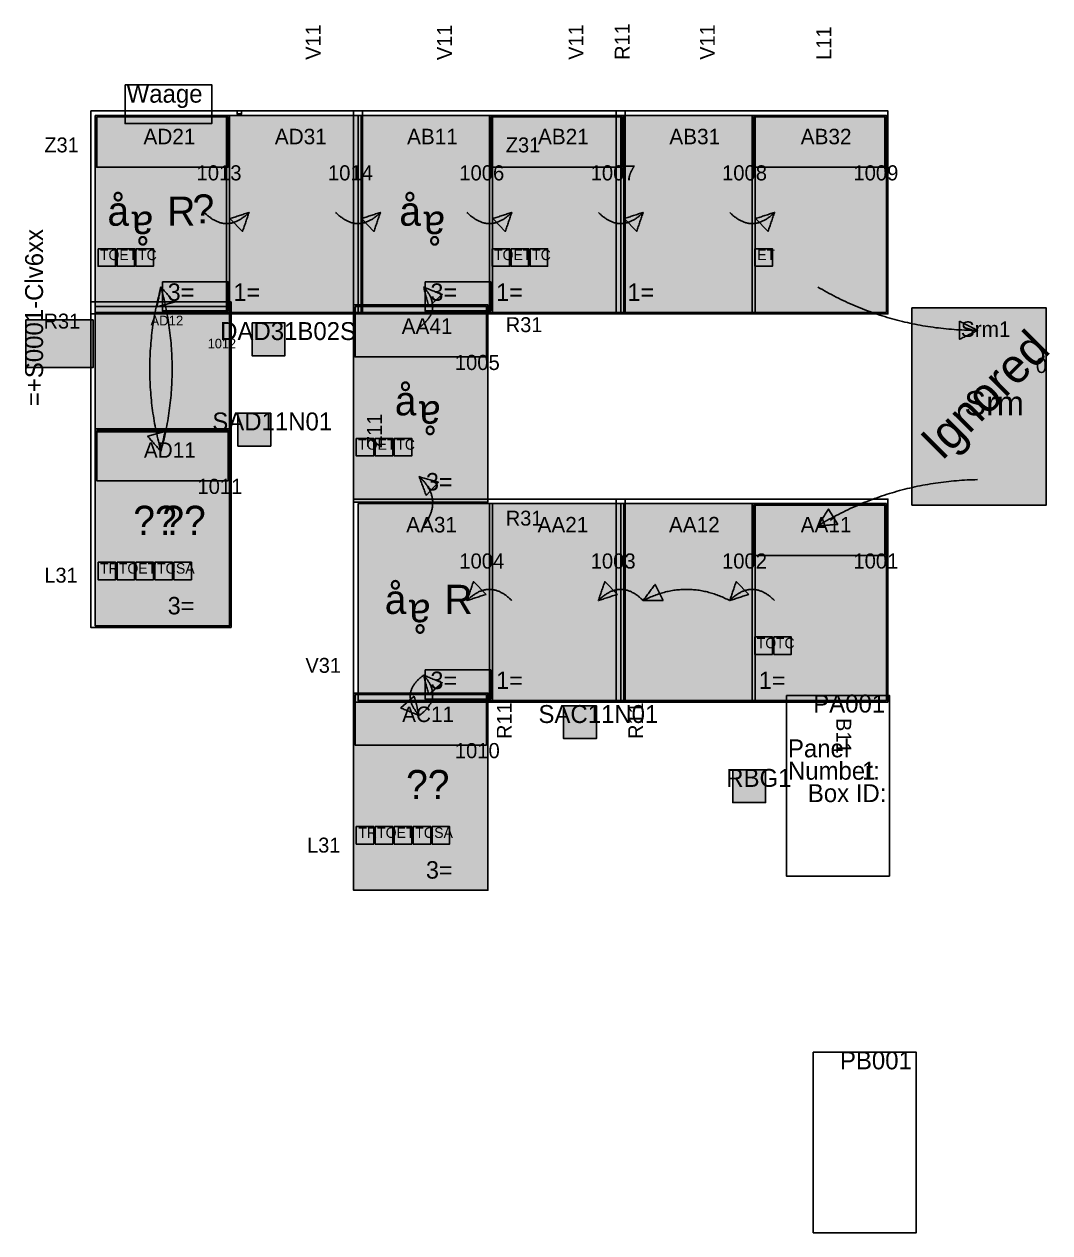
# Model space of a CAD drawing. Extents: x 23 to 1443, y 408 to 1218.
# Drawn here: x 23 to 710, y 408 to 1218 of the extents above; entities that cross this region are included whole.
import ezdxf

# ---------------------------------------------------------------- set-up
doc = ezdxf.new("R2010")
doc.units = 0

msp = doc.modelspace()

# ---------------------------------------------------------------- hatches: boundary and pattern name
for color, points in [(7, [(71, 1157), (161, 1157), (161, 1025), (71, 1025)]), (101, [(72, 1156), (159.97, 1156), (159.97, 1122.2), (72, 1122.2)]), (7, [(159, 1157), (249, 1157), (249, 1025), (159, 1025)]), (7, [(247, 1157), (337, 1157), (337, 1025), (247, 1025)]), (7, [(335, 1157), (425, 1157), (425, 1025), (335, 1025)]), (101, [(336, 1156), (423.97, 1156), (423.97, 1122.2), (336, 1122.2)]), (7, [(423, 1157), (513, 1157), (513, 1025), (423, 1025)]), (7, [(511, 1157), (601, 1157), (601, 1025), (511, 1025)]), (101, [(512, 1156), (599.97, 1156), (599.97, 1122.2), (512, 1122.2)]), (7, [(161.24, 1087.84), (162.04, 1088.1), (162.84, 1088.36), (163.64, 1088.62), (164.43, 1088.88), (165.23, 1089.14), (166.03, 1089.4), (166.83, 1089.66), (167.62, 1089.92), (168.42, 1090.18), (169.22, 1090.44), (170.01, 1090.7), (170.81, 1090.96), (171.61, 1091.22), (172.41, 1091.48), (173.2, 1091.74), (174, 1092), (173.73, 1091.21), (173.46, 1090.41), (173.19, 1089.62), (172.92, 1088.83), (172.65, 1088.03), (172.38, 1087.24), (172.11, 1086.44), (171.84, 1085.65), (171.57, 1084.86), (171.3, 1084.06), (171.03, 1083.27), (170.76, 1082.48), (170.49, 1081.68), (170.21, 1080.89), (169.94, 1080.09), (169.67, 1079.3)]), (7, [(249.24, 1087.84), (250.04, 1088.1), (250.84, 1088.36), (251.64, 1088.62), (252.43, 1088.88), (253.23, 1089.14), (254.03, 1089.4), (254.83, 1089.66), (255.62, 1089.92), (256.42, 1090.18), (257.22, 1090.44), (258.01, 1090.7), (258.81, 1090.96), (259.61, 1091.22), (260.41, 1091.48), (261.2, 1091.74), (262, 1092), (261.73, 1091.21), (261.46, 1090.41), (261.19, 1089.62), (260.92, 1088.83), (260.65, 1088.03), (260.38, 1087.24), (260.11, 1086.44), (259.84, 1085.65), (259.57, 1084.86), (259.3, 1084.06), (259.03, 1083.27), (258.76, 1082.48), (258.49, 1081.68), (258.21, 1080.89), (257.94, 1080.09), (257.67, 1079.3)]), (7, [(337.24, 1087.84), (338.04, 1088.1), (338.84, 1088.36), (339.64, 1088.62), (340.43, 1088.88), (341.23, 1089.14), (342.03, 1089.4), (342.83, 1089.66), (343.62, 1089.92), (344.42, 1090.18), (345.22, 1090.44), (346.01, 1090.7), (346.81, 1090.96), (347.61, 1091.22), (348.41, 1091.48), (349.2, 1091.74), (350, 1092), (349.73, 1091.21), (349.46, 1090.41), (349.19, 1089.62), (348.92, 1088.83), (348.65, 1088.03), (348.38, 1087.24), (348.11, 1086.44), (347.84, 1085.65), (347.57, 1084.86), (347.3, 1084.06), (347.03, 1083.27), (346.76, 1082.48), (346.49, 1081.68), (346.22, 1080.89), (345.94, 1080.09), (345.67, 1079.3)]), (7, [(425.24, 1087.84), (426.04, 1088.1), (426.84, 1088.36), (427.64, 1088.62), (428.43, 1088.88), (429.23, 1089.14), (430.03, 1089.4), (430.83, 1089.66), (431.62, 1089.92), (432.42, 1090.18), (433.22, 1090.44), (434.01, 1090.7), (434.81, 1090.96), (435.61, 1091.22), (436.41, 1091.48), (437.2, 1091.74), (438, 1092), (437.73, 1091.21), (437.46, 1090.41), (437.19, 1089.62), (436.92, 1088.83), (436.65, 1088.03), (436.38, 1087.24), (436.11, 1086.44), (435.84, 1085.65), (435.57, 1084.86), (435.3, 1084.06), (435.03, 1083.27), (434.76, 1082.48), (434.49, 1081.68), (434.22, 1080.89), (433.94, 1080.09), (433.67, 1079.3)]), (7, [(513.24, 1087.84), (514.04, 1088.1), (514.84, 1088.36), (515.64, 1088.62), (516.43, 1088.88), (517.23, 1089.14), (518.03, 1089.4), (518.83, 1089.66), (519.62, 1089.92), (520.42, 1090.18), (521.22, 1090.44), (522.01, 1090.7), (522.81, 1090.96), (523.61, 1091.22), (524.41, 1091.48), (525.2, 1091.74), (526, 1092), (525.73, 1091.21), (525.46, 1090.41), (525.19, 1089.62), (524.92, 1088.83), (524.65, 1088.03), (524.38, 1087.24), (524.11, 1086.44), (523.84, 1085.65), (523.57, 1084.86), (523.3, 1084.06), (523.03, 1083.27), (522.76, 1082.48), (522.48, 1081.68), (522.21, 1080.89), (521.94, 1080.09), (521.67, 1079.3)]), (101, [(72.87, 1067.62), (84.57, 1067.62), (84.57, 1055.92), (72.87, 1055.92)]), (101, [(85.57, 1067.62), (97.27, 1067.62), (97.27, 1055.92), (85.57, 1055.92)]), (101, [(98.27, 1067.62), (109.97, 1067.62), (109.97, 1055.92), (98.27, 1055.92)]), (101, [(336.87, 1067.62), (348.57, 1067.62), (348.57, 1055.92), (336.87, 1055.92)]), (101, [(349.57, 1067.62), (361.27, 1067.62), (361.27, 1055.92), (349.57, 1055.92)]), (101, [(362.27, 1067.62), (373.97, 1067.62), (373.97, 1055.92), (362.27, 1055.92)]), (101, [(512.87, 1067.62), (524.57, 1067.62), (524.57, 1055.92), (512.87, 1055.92)]), (101, [(115.98, 1045.52), (159.97, 1045.52), (159.97, 1026.02), (115.98, 1026.02)]), (101, [(291.98, 1045.52), (335.97, 1045.52), (335.97, 1026.02), (291.98, 1026.02)]), (7, [(112.32, 1028.85), (112.48, 1029.68), (112.65, 1030.5), (112.82, 1031.32), (112.99, 1032.14), (113.16, 1032.96), (113.32, 1033.78), (113.49, 1034.61), (113.66, 1035.43), (113.83, 1036.25), (113.99, 1037.07), (114.16, 1037.89), (114.33, 1038.71), (114.5, 1039.54), (114.66, 1040.36), (114.83, 1041.18), (115, 1042), (115.56, 1041.37), (116.11, 1040.75), (116.67, 1040.12), (117.23, 1039.49), (117.78, 1038.86), (118.34, 1038.24), (118.9, 1037.61), (119.45, 1036.98), (120.01, 1036.36), (120.57, 1035.73), (121.12, 1035.1), (121.68, 1034.47), (122.24, 1033.85), (122.79, 1033.22), (123.35, 1032.59), (123.91, 1031.97)]), (7, [(294.37, 1029.01), (294.16, 1029.83), (293.95, 1030.64), (293.74, 1031.45), (293.53, 1032.26), (293.32, 1033.07), (293.11, 1033.88), (292.9, 1034.7), (292.69, 1035.51), (292.48, 1036.32), (292.27, 1037.13), (292.05, 1037.94), (291.84, 1038.75), (291.63, 1039.57), (291.42, 1040.38), (291.21, 1041.19), (291, 1042), (291.78, 1041.68), (292.55, 1041.36), (293.33, 1041.05), (294.1, 1040.73), (294.88, 1040.41), (295.65, 1040.09), (296.43, 1039.77), (297.21, 1039.45), (297.98, 1039.14), (298.76, 1038.82), (299.53, 1038.5), (300.31, 1038.18), (301.09, 1037.86), (301.86, 1037.54), (302.64, 1037.23), (303.41, 1036.91)]), (7, [(71, 1029), (161, 1029), (161, 945), (71, 945)]), (7, [(244, 1030), (334, 1030), (334, 898), (244, 898)]), (101, [(245, 1029), (332.97, 1029), (332.97, 995.2), (245, 995.2)]), (7, [(618, 1028), (708, 1028), (708, 896), (618, 896)]), (7, [(24.5, 988), (24.5, 1020), (69.5, 1020), (69.5, 988)]), (7, [(176, 1018), (198, 1018), (198, 996), (176, 996)]), (7, [(650.03, 1019.05), (650.77, 1018.67), (651.52, 1018.3), (652.27, 1017.92), (653.02, 1017.54), (653.77, 1017.16), (654.52, 1016.78), (655.26, 1016.4), (656.01, 1016.03), (656.76, 1015.65), (657.51, 1015.27), (658.26, 1014.89), (659.01, 1014.51), (659.75, 1014.13), (660.5, 1013.76), (661.25, 1013.38), (662, 1013), (661.25, 1012.63), (660.5, 1012.26), (659.75, 1011.88), (658.99, 1011.51), (658.24, 1011.14), (657.49, 1010.77), (656.74, 1010.4), (655.99, 1010.03), (655.24, 1009.65), (654.48, 1009.28), (653.73, 1008.91), (652.98, 1008.54), (652.23, 1008.17), (651.48, 1007.8), (650.73, 1007.42), (649.97, 1007.05)]), (7, [(166.5, 957.5), (188.5, 957.5), (188.5, 935.5), (166.5, 935.5)]), (7, [(71, 947), (161, 947), (161, 815), (71, 815)]), (101, [(72, 946), (159.97, 946), (159.97, 912.2), (72, 912.2)]), (7, [(117.68, 945.15), (117.52, 944.32), (117.35, 943.5), (117.18, 942.68), (117.01, 941.86), (116.84, 941.04), (116.68, 940.22), (116.51, 939.39), (116.34, 938.57), (116.17, 937.75), (116.01, 936.93), (115.84, 936.11), (115.67, 935.29), (115.5, 934.46), (115.34, 933.64), (115.17, 932.82), (115, 932), (114.44, 932.63), (113.89, 933.25), (113.33, 933.88), (112.77, 934.51), (112.22, 935.14), (111.66, 935.76), (111.1, 936.39), (110.55, 937.02), (109.99, 937.64), (109.43, 938.27), (108.88, 938.9), (108.32, 939.53), (107.76, 940.15), (107.21, 940.78), (106.65, 941.41), (106.09, 942.03)]), (101, [(245.87, 940.62), (257.57, 940.62), (257.57, 928.92), (245.87, 928.92)]), (101, [(258.57, 940.62), (270.27, 940.62), (270.27, 928.92), (258.57, 928.92)]), (101, [(271.27, 940.62), (282.97, 940.62), (282.97, 928.92), (271.27, 928.92)]), (7, [(292.68, 902.43), (292.38, 903.21), (292.09, 904), (291.8, 904.78), (291.51, 905.57), (291.22, 906.35), (290.92, 907.14), (290.63, 907.93), (290.34, 908.71), (290.05, 909.5), (289.75, 910.28), (289.46, 911.07), (289.17, 911.86), (288.88, 912.64), (288.58, 913.43), (288.29, 914.21), (288, 915), (288.8, 914.76), (289.61, 914.52), (290.41, 914.29), (291.22, 914.05), (292.02, 913.81), (292.82, 913.57), (293.63, 913.34), (294.43, 913.1), (295.24, 912.86), (296.04, 912.62), (296.85, 912.39), (297.65, 912.15), (298.45, 911.91), (299.26, 911.67), (300.06, 911.43), (300.87, 911.2)]), (7, [(247, 897), (337, 897), (337, 765), (247, 765)]), (7, [(335, 897), (425, 897), (425, 765), (335, 765)]), (7, [(423, 897), (513, 897), (513, 765), (423, 765)]), (7, [(511, 897), (601, 897), (601, 765), (511, 765)]), (101, [(512, 896), (599.97, 896), (599.97, 862.2), (512, 862.2)]), (7, [(568.38, 883.04), (567.54, 882.97), (566.7, 882.91), (565.87, 882.84), (565.03, 882.78), (564.2, 882.71), (563.36, 882.65), (562.52, 882.58), (561.69, 882.52), (560.85, 882.45), (560.02, 882.39), (559.18, 882.32), (558.34, 882.26), (557.51, 882.19), (556.67, 882.13), (555.84, 882.06), (555, 882), (555.45, 882.71), (555.9, 883.42), (556.35, 884.12), (556.8, 884.83), (557.25, 885.54), (557.7, 886.25), (558.15, 886.95), (558.6, 887.66), (559.05, 888.37), (559.5, 889.08), (559.95, 889.79), (560.4, 890.49), (560.85, 891.2), (561.3, 891.91), (561.74, 892.62), (562.19, 893.32)]), (101, [(72.87, 857.62), (84.57, 857.62), (84.57, 845.92), (72.87, 845.92)]), (101, [(85.57, 857.62), (97.27, 857.62), (97.27, 845.92), (85.57, 845.92)]), (101, [(98.27, 857.62), (109.97, 857.62), (109.97, 845.92), (98.27, 845.92)]), (101, [(110.97, 857.62), (122.67, 857.62), (122.67, 845.92), (110.97, 845.92)]), (101, [(123.67, 857.62), (135.37, 857.62), (135.37, 845.92), (123.67, 845.92)]), (7, [(332.76, 836.16), (331.96, 835.9), (331.16, 835.64), (330.36, 835.38), (329.57, 835.12), (328.77, 834.86), (327.97, 834.6), (327.17, 834.34), (326.38, 834.08), (325.58, 833.82), (324.78, 833.56), (323.99, 833.3), (323.19, 833.04), (322.39, 832.78), (321.59, 832.52), (320.8, 832.26), (320, 832), (320.27, 832.79), (320.54, 833.59), (320.81, 834.38), (321.08, 835.18), (321.35, 835.97), (321.62, 836.76), (321.89, 837.56), (322.16, 838.35), (322.43, 839.14), (322.7, 839.94), (322.97, 840.73), (323.24, 841.53), (323.51, 842.32), (323.78, 843.11), (324.05, 843.91), (324.33, 844.7)]), (7, [(420.76, 836.16), (419.96, 835.9), (419.16, 835.64), (418.36, 835.38), (417.57, 835.12), (416.77, 834.86), (415.97, 834.6), (415.17, 834.34), (414.38, 834.08), (413.58, 833.82), (412.78, 833.56), (411.99, 833.3), (411.19, 833.04), (410.39, 832.78), (409.59, 832.52), (408.8, 832.26), (408, 832), (408.27, 832.79), (408.54, 833.59), (408.81, 834.38), (409.08, 835.18), (409.35, 835.97), (409.62, 836.76), (409.89, 837.56), (410.16, 838.35), (410.43, 839.14), (410.7, 839.94), (410.97, 840.73), (411.24, 841.53), (411.51, 842.32), (411.78, 843.11), (412.05, 843.91), (412.33, 844.7)]), (7, [(451.42, 832.1), (450.58, 832.1), (449.74, 832.09), (448.9, 832.08), (448.06, 832.08), (447.22, 832.07), (446.39, 832.06), (445.55, 832.06), (444.71, 832.05), (443.87, 832.05), (443.03, 832.04), (442.19, 832.03), (441.35, 832.03), (440.52, 832.02), (439.68, 832.01), (438.84, 832.01), (438, 832), (438.5, 832.67), (439, 833.35), (439.49, 834.02), (439.99, 834.7), (440.49, 835.37), (440.99, 836.05), (441.49, 836.72), (441.98, 837.4), (442.48, 838.07), (442.98, 838.75), (443.48, 839.42), (443.98, 840.1), (444.47, 840.77), (444.97, 841.45), (445.47, 842.12), (445.97, 842.79)]), (7, [(508.76, 836.16), (507.96, 835.9), (507.16, 835.64), (506.36, 835.38), (505.57, 835.12), (504.77, 834.86), (503.97, 834.6), (503.17, 834.34), (502.38, 834.08), (501.58, 833.82), (500.78, 833.56), (499.99, 833.3), (499.19, 833.04), (498.39, 832.78), (497.59, 832.52), (496.8, 832.26), (496, 832), (496.27, 832.79), (496.54, 833.59), (496.81, 834.38), (497.08, 835.18), (497.35, 835.97), (497.62, 836.76), (497.89, 837.56), (498.16, 838.35), (498.43, 839.14), (498.7, 839.94), (498.97, 840.73), (499.24, 841.53), (499.51, 842.32), (499.78, 843.11), (500.05, 843.91), (500.33, 844.7)]), (101, [(512.87, 807.62), (524.57, 807.62), (524.57, 795.92), (512.87, 795.92)]), (101, [(525.57, 807.62), (537.27, 807.62), (537.27, 795.92), (525.57, 795.92)]), (101, [(291.98, 785.52), (335.97, 785.52), (335.97, 766.02), (291.98, 766.02)]), (7, [(294.37, 769.01), (294.16, 769.83), (293.95, 770.64), (293.74, 771.45), (293.53, 772.26), (293.32, 773.07), (293.11, 773.88), (292.9, 774.7), (292.69, 775.51), (292.48, 776.32), (292.27, 777.13), (292.05, 777.94), (291.84, 778.75), (291.63, 779.57), (291.42, 780.38), (291.21, 781.19), (291, 782), (291.78, 781.68), (292.55, 781.36), (293.33, 781.05), (294.1, 780.73), (294.88, 780.41), (295.65, 780.09), (296.43, 779.77), (297.21, 779.45), (297.98, 779.14), (298.76, 778.82), (299.53, 778.5), (300.31, 778.18), (301.09, 777.86), (301.86, 777.54), (302.64, 777.23), (303.41, 776.91)]), (7, [(244, 770), (334, 770), (334, 638), (244, 638)]), (101, [(245, 769), (332.97, 769), (332.97, 735.2), (245, 735.2)]), (7, [(284.63, 767.99), (284.84, 767.17), (285.05, 766.36), (285.26, 765.55), (285.47, 764.74), (285.68, 763.93), (285.89, 763.12), (286.1, 762.3), (286.31, 761.49), (286.52, 760.68), (286.73, 759.87), (286.95, 759.06), (287.16, 758.25), (287.37, 757.43), (287.58, 756.62), (287.79, 755.81), (288, 755), (287.22, 755.32), (286.45, 755.64), (285.67, 755.95), (284.9, 756.27), (284.12, 756.59), (283.35, 756.91), (282.57, 757.23), (281.79, 757.55), (281.02, 757.86), (280.24, 758.18), (279.47, 758.5), (278.69, 758.82), (277.91, 759.14), (277.14, 759.46), (276.36, 759.77), (275.59, 760.09)]), (7, [(384.65, 761.5), (406.65, 761.5), (406.65, 739.5), (384.65, 739.5)]), (7, [(498, 718.7), (520, 718.7), (520, 696.7), (498, 696.7)]), (101, [(245.87, 680.62), (257.57, 680.62), (257.57, 668.92), (245.87, 668.92)]), (101, [(258.57, 680.62), (270.27, 680.62), (270.27, 668.92), (258.57, 668.92)]), (101, [(271.27, 680.62), (282.97, 680.62), (282.97, 668.92), (271.27, 668.92)]), (101, [(283.97, 680.62), (295.67, 680.62), (295.67, 668.92), (283.97, 668.92)]), (101, [(296.67, 680.62), (308.37, 680.62), (308.37, 668.92), (296.67, 668.92)])]:
    msp.add_hatch(color=color).paths.add_polyline_path(points, flags=0)

# ---------------------------------------------------------------- linework, layer by layer
at = {"color": 0, "true_color": 0x000000}
for points in [[(91, 1177.5), (149, 1177.5), (149, 1151.5), (91, 1151.5)], [(68, 1160), (250, 1160), (250, 1024), (68, 1024)], [(166, 1160), (169, 1160), (169, 1158), (166, 1158)], [(244, 1160), (426, 1160), (426, 1024), (244, 1024)], [(420, 1160), (602, 1160), (602, 1024), (420, 1024)], [(71, 1157), (161, 1157), (161, 1025), (71, 1025)], [(159, 1157), (249, 1157), (249, 1025), (159, 1025)], [(247, 1157), (337, 1157), (337, 1025), (247, 1025)], [(335, 1157), (425, 1157), (425, 1025), (335, 1025)], [(423, 1157), (513, 1157), (513, 1025), (423, 1025)], [(511, 1157), (601, 1157), (601, 1025), (511, 1025)], [(161.24, 1087.84), (162.04, 1088.1), (162.84, 1088.36), (163.64, 1088.62), (164.43, 1088.88), (165.23, 1089.14), (166.03, 1089.4), (166.83, 1089.66), (167.62, 1089.92), (168.42, 1090.18), (169.22, 1090.44), (170.01, 1090.7), (170.81, 1090.96), (171.61, 1091.22), (172.41, 1091.48), (173.2, 1091.74), (174, 1092), (173.73, 1091.21), (173.46, 1090.41), (173.19, 1089.62), (172.92, 1088.83), (172.65, 1088.03), (172.38, 1087.24), (172.11, 1086.44), (171.84, 1085.65), (171.57, 1084.86), (171.3, 1084.06), (171.03, 1083.27), (170.76, 1082.48), (170.49, 1081.68), (170.21, 1080.89), (169.94, 1080.09), (169.67, 1079.3)], [(249.24, 1087.84), (250.04, 1088.1), (250.84, 1088.36), (251.64, 1088.62), (252.43, 1088.88), (253.23, 1089.14), (254.03, 1089.4), (254.83, 1089.66), (255.62, 1089.92), (256.42, 1090.18), (257.22, 1090.44), (258.01, 1090.7), (258.81, 1090.96), (259.61, 1091.22), (260.41, 1091.48), (261.2, 1091.74), (262, 1092), (261.73, 1091.21), (261.46, 1090.41), (261.19, 1089.62), (260.92, 1088.83), (260.65, 1088.03), (260.38, 1087.24), (260.11, 1086.44), (259.84, 1085.65), (259.57, 1084.86), (259.3, 1084.06), (259.03, 1083.27), (258.76, 1082.48), (258.49, 1081.68), (258.21, 1080.89), (257.94, 1080.09), (257.67, 1079.3)], [(337.24, 1087.84), (338.04, 1088.1), (338.84, 1088.36), (339.64, 1088.62), (340.43, 1088.88), (341.23, 1089.14), (342.03, 1089.4), (342.83, 1089.66), (343.62, 1089.92), (344.42, 1090.18), (345.22, 1090.44), (346.01, 1090.7), (346.81, 1090.96), (347.61, 1091.22), (348.41, 1091.48), (349.2, 1091.74), (350, 1092), (349.73, 1091.21), (349.46, 1090.41), (349.19, 1089.62), (348.92, 1088.83), (348.65, 1088.03), (348.38, 1087.24), (348.11, 1086.44), (347.84, 1085.65), (347.57, 1084.86), (347.3, 1084.06), (347.03, 1083.27), (346.76, 1082.48), (346.49, 1081.68), (346.22, 1080.89), (345.94, 1080.09), (345.67, 1079.3)], [(425.24, 1087.84), (426.04, 1088.1), (426.84, 1088.36), (427.64, 1088.62), (428.43, 1088.88), (429.23, 1089.14), (430.03, 1089.4), (430.83, 1089.66), (431.62, 1089.92), (432.42, 1090.18), (433.22, 1090.44), (434.01, 1090.7), (434.81, 1090.96), (435.61, 1091.22), (436.41, 1091.48), (437.2, 1091.74), (438, 1092), (437.73, 1091.21), (437.46, 1090.41), (437.19, 1089.62), (436.92, 1088.83), (436.65, 1088.03), (436.38, 1087.24), (436.11, 1086.44), (435.84, 1085.65), (435.57, 1084.86), (435.3, 1084.06), (435.03, 1083.27), (434.76, 1082.48), (434.49, 1081.68), (434.22, 1080.89), (433.94, 1080.09), (433.67, 1079.3)], [(513.24, 1087.84), (514.04, 1088.1), (514.84, 1088.36), (515.64, 1088.62), (516.43, 1088.88), (517.23, 1089.14), (518.03, 1089.4), (518.83, 1089.66), (519.62, 1089.92), (520.42, 1090.18), (521.22, 1090.44), (522.01, 1090.7), (522.81, 1090.96), (523.61, 1091.22), (524.41, 1091.48), (525.2, 1091.74), (526, 1092), (525.73, 1091.21), (525.46, 1090.41), (525.19, 1089.62), (524.92, 1088.83), (524.65, 1088.03), (524.38, 1087.24), (524.11, 1086.44), (523.84, 1085.65), (523.57, 1084.86), (523.3, 1084.06), (523.03, 1083.27), (522.76, 1082.48), (522.48, 1081.68), (522.21, 1080.89), (521.94, 1080.09), (521.67, 1079.3)], [(112.32, 1028.85), (112.48, 1029.68), (112.65, 1030.5), (112.82, 1031.32), (112.99, 1032.14), (113.16, 1032.96), (113.32, 1033.78), (113.49, 1034.61), (113.66, 1035.43), (113.83, 1036.25), (113.99, 1037.07), (114.16, 1037.89), (114.33, 1038.71), (114.5, 1039.54), (114.66, 1040.36), (114.83, 1041.18), (115, 1042), (115.56, 1041.37), (116.11, 1040.75), (116.67, 1040.12), (117.23, 1039.49), (117.78, 1038.86), (118.34, 1038.24), (118.9, 1037.61), (119.45, 1036.98), (120.01, 1036.36), (120.57, 1035.73), (121.12, 1035.1), (121.68, 1034.47), (122.24, 1033.85), (122.79, 1033.22), (123.35, 1032.59), (123.91, 1031.97)], [(294.37, 1029.01), (294.16, 1029.83), (293.95, 1030.64), (293.74, 1031.45), (293.53, 1032.26), (293.32, 1033.07), (293.11, 1033.88), (292.9, 1034.7), (292.69, 1035.51), (292.48, 1036.32), (292.27, 1037.13), (292.05, 1037.94), (291.84, 1038.75), (291.63, 1039.57), (291.42, 1040.38), (291.21, 1041.19), (291, 1042), (291.78, 1041.68), (292.55, 1041.36), (293.33, 1041.05), (294.1, 1040.73), (294.88, 1040.41), (295.65, 1040.09), (296.43, 1039.77), (297.21, 1039.45), (297.98, 1039.14), (298.76, 1038.82), (299.53, 1038.5), (300.31, 1038.18), (301.09, 1037.86), (301.86, 1037.54), (302.64, 1037.23), (303.41, 1036.91)], [(68, 1032), (162, 1032), (162, 814), (68, 814)], [(71, 1029), (161, 1029), (161, 945), (71, 945)], [(244, 1030), (334, 1030), (334, 898), (244, 898)], [(618, 1028), (708, 1028), (708, 896), (618, 896)], [(24.5, 988), (24.5, 1020), (69.5, 1020), (69.5, 988)], [(176, 1018), (198, 1018), (198, 996), (176, 996)], [(650.03, 1019.05), (650.77, 1018.67), (651.52, 1018.3), (652.27, 1017.92), (653.02, 1017.54), (653.77, 1017.16), (654.52, 1016.78), (655.26, 1016.4), (656.01, 1016.03), (656.76, 1015.65), (657.51, 1015.27), (658.26, 1014.89), (659.01, 1014.51), (659.75, 1014.13), (660.5, 1013.76), (661.25, 1013.38), (662, 1013), (661.25, 1012.63), (660.5, 1012.26), (659.75, 1011.88), (658.99, 1011.51), (658.24, 1011.14), (657.49, 1010.77), (656.74, 1010.4), (655.99, 1010.03), (655.24, 1009.65), (654.48, 1009.28), (653.73, 1008.91), (652.98, 1008.54), (652.23, 1008.17), (651.48, 1007.8), (650.73, 1007.42), (649.97, 1007.05)], [(166.5, 957.5), (188.5, 957.5), (188.5, 935.5), (166.5, 935.5)], [(71, 947), (161, 947), (161, 815), (71, 815)], [(117.68, 945.15), (117.52, 944.32), (117.35, 943.5), (117.18, 942.68), (117.01, 941.86), (116.84, 941.04), (116.68, 940.22), (116.51, 939.39), (116.34, 938.57), (116.17, 937.75), (116.01, 936.93), (115.84, 936.11), (115.67, 935.29), (115.5, 934.46), (115.34, 933.64), (115.17, 932.82), (115, 932), (114.44, 932.63), (113.89, 933.25), (113.33, 933.88), (112.77, 934.51), (112.22, 935.14), (111.66, 935.76), (111.1, 936.39), (110.55, 937.02), (109.99, 937.64), (109.43, 938.27), (108.88, 938.9), (108.32, 939.53), (107.76, 940.15), (107.21, 940.78), (106.65, 941.41), (106.09, 942.03)], [(292.68, 902.43), (292.38, 903.21), (292.09, 904), (291.8, 904.78), (291.51, 905.57), (291.22, 906.35), (290.92, 907.14), (290.63, 907.93), (290.34, 908.71), (290.05, 909.5), (289.75, 910.28), (289.46, 911.07), (289.17, 911.86), (288.88, 912.64), (288.58, 913.43), (288.29, 914.21), (288, 915), (288.8, 914.76), (289.61, 914.52), (290.41, 914.29), (291.22, 914.05), (292.02, 913.81), (292.82, 913.57), (293.63, 913.34), (294.43, 913.1), (295.24, 912.86), (296.04, 912.62), (296.85, 912.39), (297.65, 912.15), (298.45, 911.91), (299.26, 911.67), (300.06, 911.43), (300.87, 911.2)], [(244, 900), (426, 900), (426, 764), (244, 764)], [(420, 900), (602, 900), (602, 764), (420, 764)], [(247, 897), (337, 897), (337, 765), (247, 765)], [(335, 897), (425, 897), (425, 765), (335, 765)], [(423, 897), (513, 897), (513, 765), (423, 765)], [(511, 897), (601, 897), (601, 765), (511, 765)], [(568.38, 883.04), (567.54, 882.97), (566.7, 882.91), (565.87, 882.84), (565.03, 882.78), (564.2, 882.71), (563.36, 882.65), (562.52, 882.58), (561.69, 882.52), (560.85, 882.45), (560.02, 882.39), (559.18, 882.32), (558.34, 882.26), (557.51, 882.19), (556.67, 882.13), (555.84, 882.06), (555, 882), (555.45, 882.71), (555.9, 883.42), (556.35, 884.12), (556.8, 884.83), (557.25, 885.54), (557.7, 886.25), (558.15, 886.95), (558.6, 887.66), (559.05, 888.37), (559.5, 889.08), (559.95, 889.79), (560.4, 890.49), (560.85, 891.2), (561.3, 891.91), (561.74, 892.62), (562.19, 893.32)], [(332.76, 836.16), (331.96, 835.9), (331.16, 835.64), (330.36, 835.38), (329.57, 835.12), (328.77, 834.86), (327.97, 834.6), (327.17, 834.34), (326.38, 834.08), (325.58, 833.82), (324.78, 833.56), (323.99, 833.3), (323.19, 833.04), (322.39, 832.78), (321.59, 832.52), (320.8, 832.26), (320, 832), (320.27, 832.79), (320.54, 833.59), (320.81, 834.38), (321.08, 835.18), (321.35, 835.97), (321.62, 836.76), (321.89, 837.56), (322.16, 838.35), (322.43, 839.14), (322.7, 839.94), (322.97, 840.73), (323.24, 841.53), (323.51, 842.32), (323.78, 843.11), (324.05, 843.91), (324.33, 844.7)], [(420.76, 836.16), (419.96, 835.9), (419.16, 835.64), (418.36, 835.38), (417.57, 835.12), (416.77, 834.86), (415.97, 834.6), (415.17, 834.34), (414.38, 834.08), (413.58, 833.82), (412.78, 833.56), (411.99, 833.3), (411.19, 833.04), (410.39, 832.78), (409.59, 832.52), (408.8, 832.26), (408, 832), (408.27, 832.79), (408.54, 833.59), (408.81, 834.38), (409.08, 835.18), (409.35, 835.97), (409.62, 836.76), (409.89, 837.56), (410.16, 838.35), (410.43, 839.14), (410.7, 839.94), (410.97, 840.73), (411.24, 841.53), (411.51, 842.32), (411.78, 843.11), (412.05, 843.91), (412.33, 844.7)], [(451.42, 832.1), (450.58, 832.1), (449.74, 832.09), (448.9, 832.08), (448.06, 832.08), (447.22, 832.07), (446.39, 832.06), (445.55, 832.06), (444.71, 832.05), (443.87, 832.05), (443.03, 832.04), (442.19, 832.03), (441.35, 832.03), (440.52, 832.02), (439.68, 832.01), (438.84, 832.01), (438, 832), (438.5, 832.67), (439, 833.35), (439.49, 834.02), (439.99, 834.7), (440.49, 835.37), (440.99, 836.05), (441.49, 836.72), (441.98, 837.4), (442.48, 838.07), (442.98, 838.75), (443.48, 839.42), (443.98, 840.1), (444.47, 840.77), (444.97, 841.45), (445.47, 842.12), (445.97, 842.79)], [(508.76, 836.16), (507.96, 835.9), (507.16, 835.64), (506.36, 835.38), (505.57, 835.12), (504.77, 834.86), (503.97, 834.6), (503.17, 834.34), (502.38, 834.08), (501.58, 833.82), (500.78, 833.56), (499.99, 833.3), (499.19, 833.04), (498.39, 832.78), (497.59, 832.52), (496.8, 832.26), (496, 832), (496.27, 832.79), (496.54, 833.59), (496.81, 834.38), (497.08, 835.18), (497.35, 835.97), (497.62, 836.76), (497.89, 837.56), (498.16, 838.35), (498.43, 839.14), (498.7, 839.94), (498.97, 840.73), (499.24, 841.53), (499.51, 842.32), (499.78, 843.11), (500.05, 843.91), (500.33, 844.7)], [(294.37, 769.01), (294.16, 769.83), (293.95, 770.64), (293.74, 771.45), (293.53, 772.26), (293.32, 773.07), (293.11, 773.88), (292.9, 774.7), (292.69, 775.51), (292.48, 776.32), (292.27, 777.13), (292.05, 777.94), (291.84, 778.75), (291.63, 779.57), (291.42, 780.38), (291.21, 781.19), (291, 782), (291.78, 781.68), (292.55, 781.36), (293.33, 781.05), (294.1, 780.73), (294.88, 780.41), (295.65, 780.09), (296.43, 779.77), (297.21, 779.45), (297.98, 779.14), (298.76, 778.82), (299.53, 778.5), (300.31, 778.18), (301.09, 777.86), (301.86, 777.54), (302.64, 777.23), (303.41, 776.91)], [(244, 770), (334, 770), (334, 638), (244, 638)], [(284.63, 767.99), (284.84, 767.17), (285.05, 766.36), (285.26, 765.55), (285.47, 764.74), (285.68, 763.93), (285.89, 763.12), (286.1, 762.3), (286.31, 761.49), (286.52, 760.68), (286.73, 759.87), (286.95, 759.06), (287.16, 758.25), (287.37, 757.43), (287.58, 756.62), (287.79, 755.81), (288, 755), (287.22, 755.32), (286.45, 755.64), (285.67, 755.95), (284.9, 756.27), (284.12, 756.59), (283.35, 756.91), (282.57, 757.23), (281.79, 757.55), (281.02, 757.86), (280.24, 758.18), (279.47, 758.5), (278.69, 758.82), (277.91, 759.14), (277.14, 759.46), (276.36, 759.77), (275.59, 760.09)], [(384.65, 761.5), (406.65, 761.5), (406.65, 739.5), (384.65, 739.5)], [(534, 768.5), (603, 768.5), (603, 647.5), (534, 647.5)], [(498, 718.7), (520, 718.7), (520, 696.7), (498, 696.7)], [(552, 529.5), (621, 529.5), (621, 408.5), (552, 408.5)]]:
    msp.add_lwpolyline(points, close=True, dxfattribs=at)
at = {"color": 0, "true_color": 0x92d86f}
for points in [[(72, 1156), (159.97, 1156), (159.97, 1122.2), (72, 1122.2)], [(336, 1156), (423.97, 1156), (423.97, 1122.2), (336, 1122.2)], [(512, 1156), (599.97, 1156), (599.97, 1122.2), (512, 1122.2)], [(72.87, 1067.62), (84.57, 1067.62), (84.57, 1055.92), (72.87, 1055.92)], [(85.57, 1067.62), (97.27, 1067.62), (97.27, 1055.92), (85.57, 1055.92)], [(98.27, 1067.62), (109.97, 1067.62), (109.97, 1055.92), (98.27, 1055.92)], [(336.87, 1067.62), (348.57, 1067.62), (348.57, 1055.92), (336.87, 1055.92)], [(349.57, 1067.62), (361.27, 1067.62), (361.27, 1055.92), (349.57, 1055.92)], [(362.27, 1067.62), (373.97, 1067.62), (373.97, 1055.92), (362.27, 1055.92)], [(512.87, 1067.62), (524.57, 1067.62), (524.57, 1055.92), (512.87, 1055.92)], [(115.98, 1045.52), (159.97, 1045.52), (159.97, 1026.02), (115.98, 1026.02)], [(291.98, 1045.52), (335.97, 1045.52), (335.97, 1026.02), (291.98, 1026.02)], [(245, 1029), (332.97, 1029), (332.97, 995.2), (245, 995.2)], [(72, 946), (159.97, 946), (159.97, 912.2), (72, 912.2)], [(245.87, 940.62), (257.57, 940.62), (257.57, 928.92), (245.87, 928.92)], [(258.57, 940.62), (270.27, 940.62), (270.27, 928.92), (258.57, 928.92)], [(271.27, 940.62), (282.97, 940.62), (282.97, 928.92), (271.27, 928.92)], [(512, 896), (599.97, 896), (599.97, 862.2), (512, 862.2)], [(72.87, 857.62), (84.57, 857.62), (84.57, 845.92), (72.87, 845.92)], [(85.57, 857.62), (97.27, 857.62), (97.27, 845.92), (85.57, 845.92)], [(98.27, 857.62), (109.97, 857.62), (109.97, 845.92), (98.27, 845.92)], [(110.97, 857.62), (122.67, 857.62), (122.67, 845.92), (110.97, 845.92)], [(123.67, 857.62), (135.37, 857.62), (135.37, 845.92), (123.67, 845.92)], [(512.87, 807.62), (524.57, 807.62), (524.57, 795.92), (512.87, 795.92)], [(525.57, 807.62), (537.27, 807.62), (537.27, 795.92), (525.57, 795.92)], [(291.98, 785.52), (335.97, 785.52), (335.97, 766.02), (291.98, 766.02)], [(245, 769), (332.97, 769), (332.97, 735.2), (245, 735.2)], [(245.87, 680.62), (257.57, 680.62), (257.57, 668.92), (245.87, 668.92)], [(258.57, 680.62), (270.27, 680.62), (270.27, 668.92), (258.57, 668.92)], [(271.27, 680.62), (282.97, 680.62), (282.97, 668.92), (271.27, 668.92)], [(283.97, 680.62), (295.67, 680.62), (295.67, 668.92), (283.97, 668.92)], [(296.67, 680.62), (308.37, 680.62), (308.37, 668.92), (296.67, 668.92)]]:
    msp.add_lwpolyline(points, close=True, dxfattribs=at)
at = {"color": 0, "true_color": 0x000000}
for points in [[(144, 1092), (144.38, 1091.62), (144.77, 1091.25), (145.16, 1090.88), (145.56, 1090.52), (145.97, 1090.16), (146.37, 1089.81), (146.79, 1089.47), (147.21, 1089.13), (147.63, 1088.81), (148.07, 1088.49), (148.5, 1088.17), (148.95, 1087.87), (149.4, 1087.57), (149.85, 1087.29), (150.32, 1087.01), (150.79, 1086.75), (151.26, 1086.5), (151.74, 1086.26), (152.23, 1086.03), (152.72, 1085.81), (153.22, 1085.61), (153.73, 1085.43), (154.24, 1085.26), (154.75, 1085.1), (155.27, 1084.96), (155.8, 1084.84), (156.32, 1084.74), (156.86, 1084.65), (157.39, 1084.59), (157.92, 1084.54), (158.46, 1084.51), (159, 1084.5), (159.54, 1084.51), (160.08, 1084.54), (160.61, 1084.59), (161.14, 1084.65), (161.68, 1084.74), (162.2, 1084.84), (162.73, 1084.96), (163.25, 1085.1), (163.76, 1085.26), (164.27, 1085.43), (164.78, 1085.61), (165.28, 1085.81), (165.77, 1086.03), (166.26, 1086.26), (166.74, 1086.5), (167.21, 1086.75), (167.68, 1087.01), (168.15, 1087.29), (168.6, 1087.57), (169.05, 1087.87), (169.5, 1088.17), (169.93, 1088.49), (170.37, 1088.81), (170.79, 1089.13), (171.21, 1089.47), (171.63, 1089.81), (172.03, 1090.16), (172.44, 1090.52), (172.84, 1090.88), (173.23, 1091.25), (173.62, 1091.62), (174, 1092)], [(232, 1092), (232.38, 1091.62), (232.77, 1091.25), (233.16, 1090.88), (233.56, 1090.52), (233.97, 1090.16), (234.37, 1089.81), (234.79, 1089.47), (235.21, 1089.13), (235.63, 1088.81), (236.07, 1088.49), (236.5, 1088.17), (236.95, 1087.87), (237.4, 1087.57), (237.85, 1087.29), (238.32, 1087.01), (238.79, 1086.75), (239.26, 1086.5), (239.74, 1086.26), (240.23, 1086.03), (240.72, 1085.81), (241.22, 1085.61), (241.73, 1085.43), (242.24, 1085.26), (242.75, 1085.1), (243.27, 1084.96), (243.8, 1084.84), (244.32, 1084.74), (244.86, 1084.65), (245.39, 1084.59), (245.92, 1084.54), (246.46, 1084.51), (247, 1084.5), (247.54, 1084.51), (248.08, 1084.54), (248.61, 1084.59), (249.14, 1084.65), (249.68, 1084.74), (250.2, 1084.84), (250.73, 1084.96), (251.25, 1085.1), (251.76, 1085.26), (252.27, 1085.43), (252.78, 1085.61), (253.28, 1085.81), (253.77, 1086.03), (254.26, 1086.26), (254.74, 1086.5), (255.21, 1086.75), (255.68, 1087.01), (256.15, 1087.29), (256.6, 1087.57), (257.05, 1087.87), (257.5, 1088.17), (257.93, 1088.49), (258.37, 1088.81), (258.79, 1089.13), (259.21, 1089.47), (259.63, 1089.81), (260.03, 1090.16), (260.44, 1090.52), (260.84, 1090.88), (261.23, 1091.25), (261.62, 1091.62), (262, 1092)], [(320, 1092), (320.38, 1091.62), (320.77, 1091.25), (321.16, 1090.88), (321.56, 1090.52), (321.97, 1090.16), (322.37, 1089.81), (322.79, 1089.47), (323.21, 1089.13), (323.63, 1088.81), (324.07, 1088.49), (324.5, 1088.17), (324.95, 1087.87), (325.4, 1087.57), (325.85, 1087.29), (326.32, 1087.01), (326.79, 1086.75), (327.26, 1086.5), (327.74, 1086.26), (328.23, 1086.03), (328.72, 1085.81), (329.22, 1085.61), (329.73, 1085.43), (330.24, 1085.26), (330.75, 1085.1), (331.27, 1084.96), (331.8, 1084.84), (332.32, 1084.74), (332.86, 1084.65), (333.39, 1084.59), (333.92, 1084.54), (334.46, 1084.51), (335, 1084.5), (335.54, 1084.51), (336.08, 1084.54), (336.61, 1084.59), (337.14, 1084.65), (337.68, 1084.74), (338.2, 1084.84), (338.73, 1084.96), (339.25, 1085.1), (339.76, 1085.26), (340.27, 1085.43), (340.78, 1085.61), (341.28, 1085.81), (341.77, 1086.03), (342.26, 1086.26), (342.74, 1086.5), (343.21, 1086.75), (343.68, 1087.01), (344.15, 1087.29), (344.6, 1087.57), (345.05, 1087.87), (345.5, 1088.17), (345.93, 1088.49), (346.37, 1088.81), (346.79, 1089.13), (347.21, 1089.47), (347.63, 1089.81), (348.03, 1090.16), (348.44, 1090.52), (348.84, 1090.88), (349.23, 1091.25), (349.62, 1091.62), (350, 1092)], [(408, 1092), (408.38, 1091.62), (408.77, 1091.25), (409.16, 1090.88), (409.56, 1090.52), (409.97, 1090.16), (410.37, 1089.81), (410.79, 1089.47), (411.21, 1089.13), (411.63, 1088.81), (412.07, 1088.49), (412.5, 1088.17), (412.95, 1087.87), (413.4, 1087.57), (413.85, 1087.29), (414.32, 1087.01), (414.79, 1086.75), (415.26, 1086.5), (415.74, 1086.26), (416.23, 1086.03), (416.72, 1085.81), (417.22, 1085.61), (417.73, 1085.43), (418.24, 1085.26), (418.75, 1085.1), (419.27, 1084.96), (419.8, 1084.84), (420.32, 1084.74), (420.86, 1084.65), (421.39, 1084.59), (421.92, 1084.54), (422.46, 1084.51), (423, 1084.5), (423.54, 1084.51), (424.08, 1084.54), (424.61, 1084.59), (425.14, 1084.65), (425.68, 1084.74), (426.2, 1084.84), (426.73, 1084.96), (427.25, 1085.1), (427.76, 1085.26), (428.27, 1085.43), (428.78, 1085.61), (429.28, 1085.81), (429.77, 1086.03), (430.26, 1086.26), (430.74, 1086.5), (431.21, 1086.75), (431.68, 1087.01), (432.15, 1087.29), (432.6, 1087.57), (433.05, 1087.87), (433.5, 1088.17), (433.93, 1088.49), (434.37, 1088.81), (434.79, 1089.13), (435.21, 1089.47), (435.63, 1089.81), (436.03, 1090.16), (436.44, 1090.52), (436.84, 1090.88), (437.23, 1091.25), (437.62, 1091.62), (438, 1092)], [(496, 1092), (496.38, 1091.62), (496.77, 1091.25), (497.16, 1090.88), (497.56, 1090.52), (497.97, 1090.16), (498.37, 1089.81), (498.79, 1089.47), (499.21, 1089.13), (499.63, 1088.81), (500.07, 1088.49), (500.5, 1088.17), (500.95, 1087.87), (501.4, 1087.57), (501.85, 1087.29), (502.32, 1087.01), (502.79, 1086.75), (503.26, 1086.5), (503.74, 1086.26), (504.23, 1086.03), (504.72, 1085.81), (505.22, 1085.61), (505.73, 1085.43), (506.24, 1085.26), (506.75, 1085.1), (507.27, 1084.96), (507.8, 1084.84), (508.32, 1084.74), (508.86, 1084.65), (509.39, 1084.59), (509.92, 1084.54), (510.46, 1084.51), (511, 1084.5), (511.54, 1084.51), (512.08, 1084.54), (512.61, 1084.59), (513.14, 1084.65), (513.68, 1084.74), (514.2, 1084.84), (514.73, 1084.96), (515.25, 1085.1), (515.76, 1085.26), (516.27, 1085.43), (516.78, 1085.61), (517.28, 1085.81), (517.77, 1086.03), (518.26, 1086.26), (518.74, 1086.5), (519.21, 1086.75), (519.68, 1087.01), (520.15, 1087.29), (520.6, 1087.57), (521.05, 1087.87), (521.5, 1088.17), (521.93, 1088.49), (522.37, 1088.81), (522.79, 1089.13), (523.21, 1089.47), (523.63, 1089.81), (524.03, 1090.16), (524.44, 1090.52), (524.84, 1090.88), (525.23, 1091.25), (525.62, 1091.62), (526, 1092)], [(115, 1042), (114.55, 1040.32), (114.11, 1038.64), (113.69, 1036.95), (113.27, 1035.26), (112.88, 1033.56), (112.49, 1031.87), (112.12, 1030.17), (111.76, 1028.47), (111.42, 1026.76), (111.09, 1025.05), (110.77, 1023.34), (110.47, 1021.63), (110.19, 1019.91), (109.91, 1018.19), (109.65, 1016.47), (109.41, 1014.75), (109.18, 1013.03), (108.96, 1011.3), (108.76, 1009.57), (108.58, 1007.84), (108.41, 1006.11), (108.25, 1004.38), (108.11, 1002.64), (107.98, 1000.91), (107.87, 999.17), (107.77, 997.43), (107.69, 995.7), (107.62, 993.96), (107.57, 992.22), (107.53, 990.48), (107.51, 988.74), (107.5, 987), (107.51, 985.26), (107.53, 983.52), (107.57, 981.78), (107.62, 980.04), (107.69, 978.3), (107.77, 976.57), (107.87, 974.83), (107.98, 973.09), (108.11, 971.36), (108.25, 969.62), (108.41, 967.89), (108.58, 966.16), (108.76, 964.43), (108.96, 962.7), (109.18, 960.97), (109.41, 959.25), (109.65, 957.53), (109.91, 955.81), (110.19, 954.09), (110.47, 952.37), (110.77, 950.66), (111.09, 948.95), (111.42, 947.24), (111.76, 945.53), (112.12, 943.83), (112.49, 942.13), (112.88, 940.44), (113.27, 938.74), (113.69, 937.05), (114.11, 935.36), (114.55, 933.68), (115, 932)], [(115, 932), (115.45, 933.68), (115.89, 935.36), (116.31, 937.05), (116.73, 938.74), (117.12, 940.44), (117.51, 942.13), (117.88, 943.83), (118.24, 945.53), (118.58, 947.24), (118.91, 948.95), (119.23, 950.66), (119.53, 952.37), (119.81, 954.09), (120.09, 955.81), (120.35, 957.53), (120.59, 959.25), (120.82, 960.97), (121.04, 962.7), (121.24, 964.43), (121.42, 966.16), (121.59, 967.89), (121.75, 969.62), (121.89, 971.36), (122.02, 973.09), (122.13, 974.83), (122.23, 976.57), (122.31, 978.3), (122.38, 980.04), (122.43, 981.78), (122.47, 983.52), (122.49, 985.26), (122.5, 987), (122.49, 988.74), (122.47, 990.48), (122.43, 992.22), (122.38, 993.96), (122.31, 995.7), (122.23, 997.43), (122.13, 999.17), (122.02, 1000.91), (121.89, 1002.64), (121.75, 1004.38), (121.59, 1006.11), (121.42, 1007.84), (121.24, 1009.57), (121.04, 1011.3), (120.82, 1013.03), (120.59, 1014.75), (120.35, 1016.47), (120.09, 1018.19), (119.81, 1019.91), (119.53, 1021.63), (119.23, 1023.34), (118.91, 1025.05), (118.58, 1026.76), (118.24, 1028.47), (117.88, 1030.17), (117.51, 1031.87), (117.12, 1033.56), (116.73, 1035.26), (116.31, 1036.95), (115.89, 1038.64), (115.45, 1040.32), (115, 1042)], [(288, 1015), (288.4, 1015.29), (288.8, 1015.59), (289.2, 1015.9), (289.59, 1016.21), (289.97, 1016.53), (290.36, 1016.85), (290.73, 1017.18), (291.1, 1017.51), (291.47, 1017.85), (291.83, 1018.2), (292.18, 1018.55), (292.52, 1018.91), (292.86, 1019.28), (293.19, 1019.66), (293.51, 1020.04), (293.82, 1020.43), (294.12, 1020.83), (294.42, 1021.24), (294.7, 1021.65), (294.96, 1022.07), (295.22, 1022.5), (295.46, 1022.94), (295.68, 1023.38), (295.9, 1023.84), (296.09, 1024.3), (296.27, 1024.76), (296.43, 1025.23), (296.57, 1025.71), (296.7, 1026.2), (296.8, 1026.68), (296.89, 1027.18), (296.95, 1027.67), (297, 1028.17), (297.02, 1028.67), (297.03, 1029.17), (297.01, 1029.67), (296.98, 1030.16), (296.93, 1030.66), (296.85, 1031.16), (296.76, 1031.65), (296.66, 1032.13), (296.53, 1032.62), (296.39, 1033.1), (296.24, 1033.57), (296.07, 1034.04), (295.89, 1034.51), (295.7, 1034.97), (295.49, 1035.42), (295.27, 1035.87), (295.04, 1036.32), (294.8, 1036.75), (294.56, 1037.19), (294.3, 1037.62), (294.03, 1038.04), (293.76, 1038.46), (293.48, 1038.87), (293.19, 1039.28), (292.89, 1039.68), (292.59, 1040.08), (292.28, 1040.47), (291.97, 1040.86), (291.65, 1041.24), (291.33, 1041.62), (291, 1042)], [(555, 1042), (556.52, 1041.12), (558.04, 1040.25), (559.57, 1039.4), (561.11, 1038.56), (562.65, 1037.72), (564.2, 1036.91), (565.76, 1036.1), (567.32, 1035.31), (568.89, 1034.52), (570.47, 1033.76), (572.05, 1033), (573.64, 1032.26), (575.23, 1031.53), (576.83, 1030.81), (578.44, 1030.11), (580.05, 1029.42), (581.67, 1028.74), (583.29, 1028.08), (584.92, 1027.43), (586.55, 1026.79), (588.19, 1026.17), (589.83, 1025.56), (591.48, 1024.97), (593.14, 1024.39), (594.8, 1023.82), (596.46, 1023.27), (598.13, 1022.73), (599.8, 1022.21), (601.48, 1021.7), (603.16, 1021.21), (604.85, 1020.73), (606.54, 1020.26), (608.23, 1019.81), (609.93, 1019.37), (611.63, 1018.95), (613.34, 1018.54), (615.04, 1018.15), (616.76, 1017.77), (618.47, 1017.41), (620.19, 1017.06), (621.91, 1016.72), (623.63, 1016.4), (625.36, 1016.1), (627.09, 1015.81), (628.82, 1015.53), (630.55, 1015.27), (632.29, 1015.02), (634.03, 1014.79), (635.77, 1014.57), (637.51, 1014.37), (639.25, 1014.18), (640.99, 1014), (642.74, 1013.84), (644.49, 1013.69), (646.24, 1013.56), (647.98, 1013.44), (649.73, 1013.34), (651.49, 1013.25), (653.24, 1013.17), (654.99, 1013.11), (656.74, 1013.06), (658.49, 1013.03), (660.25, 1013.01), (662, 1013)], [(291, 882), (291.35, 882.47), (291.69, 882.94), (292.02, 883.42), (292.35, 883.9), (292.67, 884.38), (292.98, 884.87), (293.28, 885.37), (293.58, 885.87), (293.87, 886.38), (294.14, 886.89), (294.41, 887.4), (294.67, 887.92), (294.92, 888.45), (295.16, 888.98), (295.38, 889.52), (295.6, 890.06), (295.8, 890.6), (295.98, 891.15), (296.16, 891.71), (296.32, 892.27), (296.47, 892.83), (296.6, 893.4), (296.71, 893.97), (296.81, 894.54), (296.89, 895.12), (296.96, 895.69), (297, 896.27), (297.03, 896.85), (297.04, 897.44), (297.04, 898.02), (297.01, 898.6), (296.97, 899.18), (296.91, 899.76), (296.83, 900.33), (296.73, 900.91), (296.61, 901.48), (296.48, 902.04), (296.33, 902.6), (296.16, 903.16), (295.98, 903.71), (295.77, 904.26), (295.56, 904.8), (295.33, 905.33), (295.08, 905.86), (294.83, 906.38), (294.55, 906.9), (294.27, 907.4), (293.97, 907.9), (293.67, 908.4), (293.35, 908.88), (293.02, 909.36), (292.68, 909.84), (292.33, 910.3), (291.97, 910.76), (291.61, 911.21), (291.23, 911.66), (290.85, 912.1), (290.46, 912.53), (290.07, 912.96), (289.67, 913.38), (289.26, 913.79), (288.84, 914.2), (288.43, 914.6), (288, 915)], [(662, 913), (660.24, 912.96), (658.48, 912.91), (656.72, 912.84), (654.96, 912.76), (653.2, 912.66), (651.44, 912.55), (649.68, 912.43), (647.93, 912.29), (646.17, 912.14), (644.42, 911.98), (642.67, 911.8), (640.92, 911.61), (639.17, 911.4), (637.42, 911.18), (635.67, 910.94), (633.93, 910.69), (632.19, 910.42), (630.45, 910.14), (628.71, 909.85), (626.98, 909.54), (625.25, 909.22), (623.52, 908.88), (621.79, 908.53), (620.07, 908.16), (618.35, 907.78), (616.63, 907.38), (614.92, 906.97), (613.21, 906.55), (611.51, 906.11), (609.8, 905.66), (608.11, 905.19), (606.41, 904.7), (604.72, 904.21), (603.04, 903.69), (601.36, 903.17), (599.68, 902.63), (598.01, 902.07), (596.34, 901.5), (594.68, 900.92), (593.02, 900.33), (591.37, 899.71), (589.72, 899.09), (588.08, 898.45), (586.45, 897.8), (584.81, 897.13), (583.19, 896.45), (581.57, 895.76), (579.96, 895.05), (578.35, 894.33), (576.75, 893.6), (575.15, 892.85), (573.56, 892.09), (571.98, 891.32), (570.4, 890.53), (568.83, 889.74), (567.27, 888.93), (565.71, 888.1), (564.16, 887.27), (562.62, 886.42), (561.08, 885.56), (559.55, 884.69), (558.03, 883.8), (556.51, 882.91), (555, 882)], [(350, 832), (349.62, 832.38), (349.23, 832.75), (348.84, 833.12), (348.44, 833.48), (348.03, 833.84), (347.63, 834.19), (347.21, 834.53), (346.79, 834.87), (346.37, 835.19), (345.93, 835.51), (345.5, 835.83), (345.05, 836.13), (344.6, 836.43), (344.15, 836.71), (343.68, 836.99), (343.21, 837.25), (342.74, 837.5), (342.26, 837.74), (341.77, 837.97), (341.28, 838.19), (340.78, 838.39), (340.27, 838.57), (339.76, 838.74), (339.25, 838.9), (338.73, 839.04), (338.2, 839.16), (337.68, 839.26), (337.14, 839.35), (336.61, 839.41), (336.08, 839.46), (335.54, 839.49), (335, 839.5), (334.46, 839.49), (333.92, 839.46), (333.39, 839.41), (332.86, 839.35), (332.32, 839.26), (331.8, 839.16), (331.27, 839.04), (330.75, 838.9), (330.24, 838.74), (329.73, 838.57), (329.22, 838.39), (328.72, 838.19), (328.23, 837.97), (327.74, 837.74), (327.26, 837.5), (326.79, 837.25), (326.32, 836.99), (325.85, 836.71), (325.4, 836.43), (324.95, 836.13), (324.5, 835.83), (324.07, 835.51), (323.63, 835.19), (323.21, 834.87), (322.79, 834.53), (322.37, 834.19), (321.97, 833.84), (321.56, 833.48), (321.16, 833.12), (320.77, 832.75), (320.38, 832.38), (320, 832)], [(438, 832), (437.62, 832.38), (437.23, 832.75), (436.84, 833.12), (436.44, 833.48), (436.03, 833.84), (435.63, 834.19), (435.21, 834.53), (434.79, 834.87), (434.37, 835.19), (433.93, 835.51), (433.5, 835.83), (433.05, 836.13), (432.6, 836.43), (432.15, 836.71), (431.68, 836.99), (431.21, 837.25), (430.74, 837.5), (430.26, 837.74), (429.77, 837.97), (429.28, 838.19), (428.78, 838.39), (428.27, 838.57), (427.76, 838.74), (427.25, 838.9), (426.73, 839.04), (426.2, 839.16), (425.68, 839.26), (425.14, 839.35), (424.61, 839.41), (424.08, 839.46), (423.54, 839.49), (423, 839.5), (422.46, 839.49), (421.92, 839.46), (421.39, 839.41), (420.86, 839.35), (420.32, 839.26), (419.8, 839.16), (419.27, 839.04), (418.75, 838.9), (418.24, 838.74), (417.73, 838.57), (417.22, 838.39), (416.72, 838.19), (416.23, 837.97), (415.74, 837.74), (415.26, 837.5), (414.79, 837.25), (414.32, 836.99), (413.85, 836.71), (413.4, 836.43), (412.95, 836.13), (412.5, 835.83), (412.07, 835.51), (411.63, 835.19), (411.21, 834.87), (410.79, 834.53), (410.37, 834.19), (409.97, 833.84), (409.56, 833.48), (409.16, 833.12), (408.77, 832.75), (408.38, 832.38), (408, 832)], [(496, 832), (495.16, 832.43), (494.31, 832.85), (493.46, 833.26), (492.6, 833.65), (491.74, 834.04), (490.87, 834.42), (490, 834.78), (489.12, 835.14), (488.24, 835.48), (487.36, 835.8), (486.46, 836.12), (485.57, 836.42), (484.67, 836.72), (483.77, 836.99), (482.86, 837.26), (481.95, 837.51), (481.03, 837.74), (480.11, 837.97), (479.19, 838.17), (478.27, 838.37), (477.34, 838.55), (476.41, 838.71), (475.47, 838.86), (474.54, 838.99), (473.6, 839.11), (472.66, 839.21), (471.72, 839.3), (470.78, 839.37), (469.83, 839.43), (468.89, 839.47), (467.95, 839.49), (467, 839.5), (466.05, 839.49), (465.11, 839.47), (464.17, 839.43), (463.22, 839.37), (462.28, 839.3), (461.34, 839.21), (460.4, 839.11), (459.46, 838.99), (458.53, 838.86), (457.59, 838.71), (456.66, 838.55), (455.73, 838.37), (454.81, 838.17), (453.89, 837.97), (452.97, 837.74), (452.05, 837.51), (451.14, 837.26), (450.23, 836.99), (449.33, 836.72), (448.43, 836.42), (447.54, 836.12), (446.64, 835.8), (445.76, 835.48), (444.88, 835.14), (444, 834.78), (443.13, 834.42), (442.26, 834.04), (441.4, 833.65), (440.54, 833.26), (439.69, 832.85), (438.84, 832.43), (438, 832)], [(526, 832), (525.62, 832.38), (525.23, 832.75), (524.84, 833.12), (524.44, 833.48), (524.03, 833.84), (523.63, 834.19), (523.21, 834.53), (522.79, 834.87), (522.37, 835.19), (521.93, 835.51), (521.5, 835.83), (521.05, 836.13), (520.6, 836.43), (520.15, 836.71), (519.68, 836.99), (519.21, 837.25), (518.74, 837.5), (518.26, 837.74), (517.77, 837.97), (517.28, 838.19), (516.78, 838.39), (516.27, 838.57), (515.76, 838.74), (515.25, 838.9), (514.73, 839.04), (514.2, 839.16), (513.68, 839.26), (513.14, 839.35), (512.61, 839.41), (512.08, 839.46), (511.54, 839.49), (511, 839.5), (510.46, 839.49), (509.92, 839.46), (509.39, 839.41), (508.86, 839.35), (508.32, 839.26), (507.8, 839.16), (507.27, 839.04), (506.75, 838.9), (506.24, 838.74), (505.73, 838.57), (505.22, 838.39), (504.72, 838.19), (504.23, 837.97), (503.74, 837.74), (503.26, 837.5), (502.79, 837.25), (502.32, 836.99), (501.85, 836.71), (501.4, 836.43), (500.95, 836.13), (500.5, 835.83), (500.07, 835.51), (499.63, 835.19), (499.21, 834.87), (498.79, 834.53), (498.37, 834.19), (497.97, 833.84), (497.56, 833.48), (497.16, 833.12), (496.77, 832.75), (496.38, 832.38), (496, 832)], [(291, 782), (290.6, 781.71), (290.2, 781.41), (289.8, 781.1), (289.41, 780.79), (289.03, 780.47), (288.64, 780.15), (288.27, 779.82), (287.9, 779.49), (287.53, 779.15), (287.17, 778.8), (286.82, 778.45), (286.48, 778.09), (286.14, 777.72), (285.81, 777.34), (285.49, 776.96), (285.18, 776.57), (284.88, 776.17), (284.58, 775.76), (284.3, 775.35), (284.04, 774.93), (283.78, 774.5), (283.54, 774.06), (283.32, 773.62), (283.1, 773.16), (282.91, 772.7), (282.73, 772.24), (282.57, 771.77), (282.43, 771.29), (282.3, 770.8), (282.2, 770.32), (282.11, 769.82), (282.05, 769.33), (282, 768.83), (281.98, 768.33), (281.97, 767.83), (281.99, 767.33), (282.02, 766.84), (282.07, 766.34), (282.15, 765.84), (282.24, 765.35), (282.34, 764.87), (282.47, 764.38), (282.61, 763.9), (282.76, 763.43), (282.93, 762.96), (283.11, 762.49), (283.3, 762.03), (283.51, 761.58), (283.73, 761.13), (283.96, 760.68), (284.2, 760.25), (284.44, 759.81), (284.7, 759.38), (284.97, 758.96), (285.24, 758.54), (285.52, 758.13), (285.81, 757.72), (286.11, 757.32), (286.41, 756.92), (286.72, 756.53), (287.03, 756.14), (287.35, 755.76), (287.67, 755.38), (288, 755)], [(288, 755), (288.4, 755.29), (288.8, 755.59), (289.2, 755.9), (289.59, 756.21), (289.97, 756.53), (290.36, 756.85), (290.73, 757.18), (291.1, 757.51), (291.47, 757.85), (291.83, 758.2), (292.18, 758.55), (292.52, 758.91), (292.86, 759.28), (293.19, 759.66), (293.51, 760.04), (293.82, 760.43), (294.12, 760.83), (294.42, 761.24), (294.7, 761.65), (294.96, 762.07), (295.22, 762.5), (295.46, 762.94), (295.68, 763.38), (295.9, 763.84), (296.09, 764.3), (296.27, 764.76), (296.43, 765.23), (296.57, 765.71), (296.7, 766.2), (296.8, 766.68), (296.89, 767.18), (296.95, 767.67), (297, 768.17), (297.02, 768.67), (297.03, 769.17), (297.01, 769.67), (296.98, 770.16), (296.93, 770.66), (296.85, 771.16), (296.76, 771.65), (296.66, 772.13), (296.53, 772.62), (296.39, 773.1), (296.24, 773.57), (296.07, 774.04), (295.89, 774.51), (295.7, 774.97), (295.49, 775.42), (295.27, 775.87), (295.04, 776.32), (294.8, 776.75), (294.56, 777.19), (294.3, 777.62), (294.03, 778.04), (293.76, 778.46), (293.48, 778.87), (293.19, 779.28), (292.89, 779.68), (292.59, 780.08), (292.28, 780.47), (291.97, 780.86), (291.65, 781.24), (291.33, 781.62), (291, 782)]]:
    msp.add_lwpolyline(points, dxfattribs=at)

# ---------------------------------------------------------------- texts
for s, height, rotation, p in [('V11', 10, 90, (222, 1194.2)), ('V11', 10, 90, (310, 1194)), ('V11', 10, 90, (398, 1194.2)), ('R11', 10, 90, (429, 1194.2)), ('V11', 10, 90, (486, 1194.2)), ('L11', 10, 90, (564, 1194.2)), ('å', 19.5, -180, (109.9, 1092.47)), ('å', 19.5, -180, (305.4, 1092.47)), ('=+S0001-Clv6xx', 12, 90, (36, 962.23)), ('Ignored', 23.005, 45, (638.06, 924.96)), ('å', 19.5, -180, (302.4, 965.48)), ('Z11', 10, 90, (263, 934.2)), ('å', 19.5, -180, (295.65, 832.48)), ('R11', 10, 90, (350, 739.3)), ('R11', 10, 90, (438, 739.3)), ('B11', 10, -90, (567.4, 753.3))]:
    msp.add_text(s, height=height, rotation=rotation, dxfattribs=at).set_placement(p)
for s, height, p in [('Waage', 12, (92, 1165.5)), ('Z31', 10, (36.88, 1132.2)), ('AD21', 10.4, (103.27, 1137.62)), ('AD31', 10.4, (191.27, 1137.62)), ('AB11', 10.4, (279.84, 1137.62)), ('Z31', 10, (346, 1132.2)), ('AB21', 10.4, (367.56, 1137.62)), ('AB31', 10.4, (455.56, 1137.62)), ('AB32', 10.4, (543.56, 1137.62)), ('1013', 10.13, (138.83, 1113.43)), ('1014', 10.13, (226.83, 1113.43)), ('1006', 10.13, (314.83, 1113.43)), ('1007', 10.13, (402.83, 1113.43)), ('1008', 10.13, (490.83, 1113.43)), ('1009', 10.13, (578.83, 1113.43)), ('å', 19.5, (79.17, 1083.06)), ('R', 19.5, (119.23, 1083.07)), ('?', 19.5, (136.12, 1084.57)), ('å', 19.5, (274.67, 1083.06)), ('TO', 7.02, (74.1, 1060.04)), ('ET', 7.02, (87.13, 1060.04)), ('TC', 7.02, (99.63, 1060.04)), ('TO', 7.02, (338.1, 1060.04)), ('ET', 7.02, (351.13, 1060.04)), ('TC', 7.02, (363.63, 1060.04)), ('ET', 7.02, (514.43, 1060.04)), ('3=', 11.7, (119.51, 1032.75)), ('1=', 11.7, (163.52, 1032.75)), ('3=', 11.7, (295.51, 1032.75)), ('1=', 11.7, (339.52, 1032.75)), ('1=', 11.7, (427.52, 1032.75)), ('R31', 10, (36.33, 1014.2)), ('AD12', 6.56, (107.96, 1016.26)), ('AA41', 10.4, (276.27, 1010.62)), ('R31', 10, (346, 1011.8)), ('DAD31B02S', 12, (154.67, 1006.5)), ('Srm1', 10.4, (650.85, 1008.62)), ('1012', 6.39, (146.32, 1000.96)), ('1005', 10.13, (311.83, 986.43)), ('0', 10.13, (701.03, 984.43)), ('å', 19.5, (271.67, 956.06)), ('Srm', 16.25, (653.23, 956.05)), ('SAD11N01', 12, (149.39, 946)), ('TO', 7.02, (247.1, 933.04)), ('ET', 7.02, (260.13, 933.04)), ('TC', 7.02, (272.63, 933.04)), ('AD11', 10.4, (103.55, 927.62)), ('3=', 11.7, (292.51, 905.75)), ('1011', 10.13, (139.4, 903.43)), ('??', 19.5, (96.48, 876.01)), ('??', 19.5, (115.98, 876.01)), ('R31', 10, (346, 882.2)), ('AA31', 10.4, (279.27, 877.62)), ('AA21', 10.4, (367.27, 877.62)), ('AA12', 10.4, (455.27, 877.62)), ('AA11', 10.4, (543.55, 877.62)), ('1004', 10.13, (314.83, 853.43)), ('1003', 10.13, (402.83, 853.43)), ('1002', 10.13, (490.83, 853.43)), ('1001', 10.13, (578.83, 853.43)), ('L31', 10, (36.88, 844)), ('TR', 7.02, (74.23, 850.04)), ('TO', 7.02, (86.8, 850.04)), ('ET', 7.02, (99.83, 850.04)), ('TC', 7.02, (112.33, 850.04)), ('SA', 7.02, (125.03, 850.04)), ('å', 19.5, (264.92, 823.06)), ('R', 19.5, (304.98, 823.07)), ('3=', 11.7, (119.51, 822.75)), ('TO', 7.02, (514.1, 800.04)), ('TC', 7.02, (526.93, 800.04)), ('V31', 10, (211.78, 783.6)), ('3=', 11.7, (295.51, 772.75)), ('1=', 11.7, (339.52, 772.75)), ('1=', 11.7, (515.52, 772.75)), ('PA001', 12, (551.95, 757)), ('AC11', 10.4, (276.55, 750.62)), ('SAC11N01', 12, (367.88, 750)), ('Panel', 12, (535, 727)), ('1010', 10.13, (311.83, 726.43)), ('Number: ', 12, (535, 712)), ('1', 12, (584.67, 712)), ('??', 19.5, (279.23, 699.01)), ('RBG1', 12, (493.67, 707.2)), ('Box ID:', 12, (548.33, 697)), ('TR', 7.02, (247.23, 673.04)), ('TO', 7.02, (259.8, 673.04)), ('ET', 7.02, (272.83, 673.04)), ('TC', 7.02, (285.33, 673.04)), ('SA', 7.02, (298.03, 673.04)), ('L31', 10, (212.88, 663.2)), ('3=', 11.7, (292.51, 645.75)), ('PB001', 12, (569.83, 518))]:
    msp.add_text(s, height=height, dxfattribs=at).set_placement(p)

doc.saveas('drawing.dxf')
